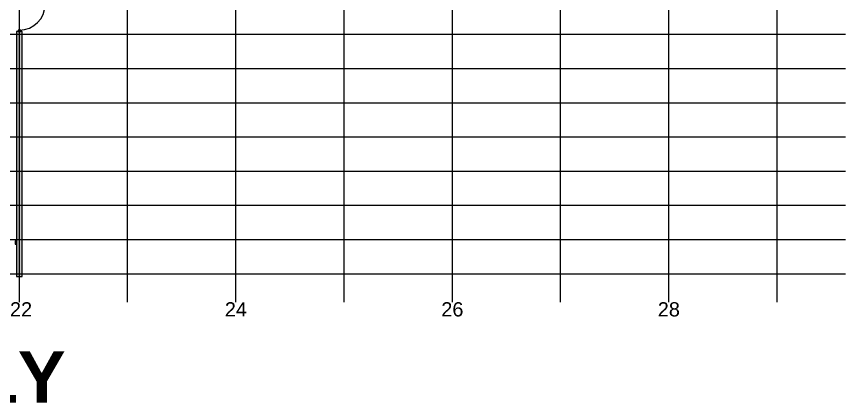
# Model space of a CAD drawing. Header units: millimetres. Extents: x 96064 to 243032, y 44049 to 165007.
# Drawn here: x 163200 to 192300, y 44049 to 57622 of the extents above; entities that cross this region are included whole.
import ezdxf

# ---------------------------------------------------------------- set-up
doc = ezdxf.new("R2010")
doc.units = ezdxf.units.MM
doc.header["$LTSCALE"] = 20
for name, color, linetype in [('-  Stueplan eksist', 7, 'CONTINUOUS'), ('- Døre og vinduer', 12, 'CONTINUOUS'), ('-Grid', 254, 'CONTINUOUS'), ('-Rumnumre', 6, 'CONTINUOUS'), ('-Skrav. eksist.', 253, 'CONTINUOUS')]:
    doc.layers.add(name, color=color, linetype=linetype)
doc.styles.add('100', font='arial.ttf', dxfattribs={"height": 150})

msp = doc.modelspace()

# ---------------------------------------------------------------- hatches: boundary and pattern name
at = {"layer": '-Skrav. eksist.'}
h = msp.add_hatch(color=256, dxfattribs=at)
h.dxf.hatch_style = 1
h.paths.add_polyline_path([(163200, 48500), (163400, 48500), (163400, 57100), (163200, 57100)], flags=17)
h = msp.add_hatch(color=256, dxfattribs=at)
h.dxf.hatch_style = 1
h.paths.add_polyline_path([(163200, 48500), (163400, 48500), (163400, 57100), (163200, 57100)], flags=17)

# ---------------------------------------------------------------- linework, layer by layer
at = {"layer": '-  Stueplan eksist'}
msp.add_lwpolyline([(163200, 48500), (163400, 48500), (163400, 57100), (163200, 57100)], close=True, dxfattribs=at)
at = {"layer": '- Døre og vinduer'}
for points in [[(163350, 57100), (163350, 57150), (163250, 57150), (163250, 57100)], [(163145, 49640), (163200, 49640), (163200, 49750), (163145, 49750)]]:
    msp.add_lwpolyline(points, close=True, dxfattribs=at)
msp.add_arc((163300, 58050), 900, 270, 0, dxfattribs=at)
at = {"layer": '-Grid', "color": 251}
for p, q in [((163300, 47600), (163300, 163600)), ((167100, 47600), (167100, 163600)), ((170900, 47600), (170900, 163600)), ((174700, 47600), (174700, 163600)), ((178500, 47600), (178500, 163600)), ((182300, 47600), (182300, 163600)), ((186100, 47600), (186100, 163600)), ((189900, 47600), (189900, 163600)), ((147100, 57000), (192300, 57000)), ((147100, 55800), (192300, 55800)), ((147100, 54600), (192300, 54600)), ((147100, 53400), (192300, 53400)), ((147100, 52200), (192300, 52200)), ((147100, 51000), (192300, 51000)), ((147100, 49800), (192300, 49800)), ((147100, 48600), (192300, 48600))]:
    msp.add_line(p, q, dxfattribs=at)

# ---------------------------------------------------------------- texts
at = {"layer": '-Grid', "color": 3, "char_height": 500, "width": 361.3, "attachment_point": 2, "style": '100'}
for s, insert in [('{\\C7;22}', (163357, 47600)), ('{\\C7;24}', (170900, 47600)), ('{\\C7;26}', (178500, 47600)), ('{\\C7;28}', (186100, 47600))]:
    msp.add_mtext(s, dxfattribs=dict(at, insert=insert))
at = {"layer": '-Rumnumre', "color": 6, "insert": (158605, 45874), "char_height": 1800, "attachment_point": 1, "style": '100'}
msp.add_mtext_dynamic_manual_height_columns('\\pi-4443.4;{\\fArial|b1|i0|c0|p34;OPA-11Y}', width=1767, gutter_width=750, heights=[0], dxfattribs=at)

doc.saveas('drawing.dxf')
